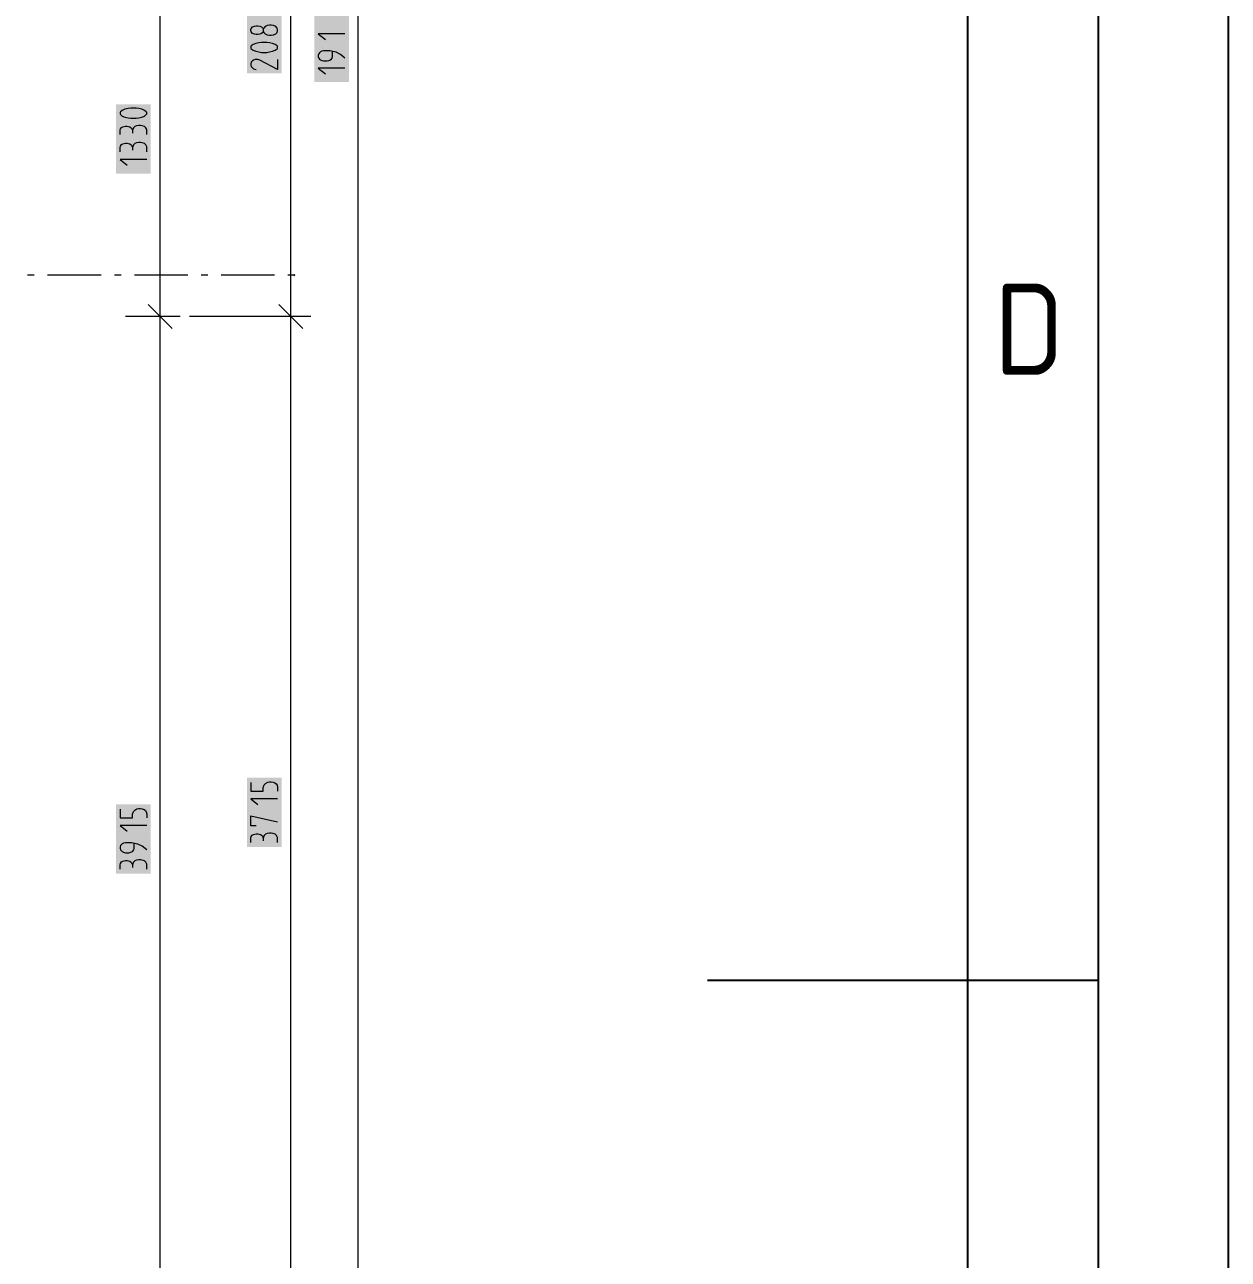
# Model space of a CAD drawing. Header units: millimetres. Extents: x 0 to 594, y 0 to 420.
# Drawn here: x 547.78 to 594, y 199.3 to 246.69 of the extents above; entities that cross this region are included whole.
import ezdxf

# ---------------------------------------------------------------- set-up
doc = ezdxf.new("R2010")
doc.units = ezdxf.units.MM
doc.header["$LTSCALE"] = 8
for name, color, linetype in [('035', 5, 'Continuous'), ('07', 7, 'Continuous'), ('PDF_Koty delkove', 7, 'Continuous'), ('PDF_Osy hlavni', 7, 'Continuous')]:
    doc.layers.add(name, color=color, linetype=linetype)
doc.styles.add('ISO Proportional', font='isocp.shx')

# ---------------------------------------------------------------- blocks, each defined once
blk = doc.blocks.new('IEC_border_a2')
at = {"layer": '035'}
for p, q in [((584, 10), (584, 410)), ((588.983, 210), (584, 210))]:
    blk.add_line(p, q, dxfattribs=at)
blk.add_lwpolyline([(0, 420), (594, 420), (594, 0), (0, 0)], close=True, dxfattribs=at)
at = {"layer": '07'}
blk.add_line((584, 210), (574, 210), dxfattribs=at)
blk.add_lwpolyline([(5, 415), (589, 415), (589, 5), (5, 5)], close=True, dxfattribs=at)
at = {"layer": '035', "style": 'ISO Proportional'}
blk.add_text('D', height=3.5, dxfattribs=at).set_placement((585, 233.254))

msp = doc.modelspace()

# ---------------------------------------------------------------- linework, layer by layer
at = {"layer": 'PDF_Koty delkove', "lineweight": 18}
for points in [[(558.004, 148.214), (558.004, 156.414), (558.004, 197.413), (558.004, 235.492), (558.004, 256.811), (558.004, 294.888), (558.004, 344.089), (558.004, 360.488)], [(552.982, 148.214), (552.982, 153.798), (552.982, 154.296), (552.982, 158.464), (552.982, 158.724), (552.982, 159.063), (552.982, 167.363), (552.982, 167.408), (552.982, 168.714), (552.982, 176.913), (552.982, 184.448), (552.982, 184.955), (552.982, 189.215), (552.982, 189.881), (552.982, 195.363), (552.982, 235.492), (552.982, 249.124), (552.982, 256.811), (552.982, 296.94), (552.982, 307.19), (552.982, 315.39), (552.982, 333.84), (552.982, 344.089)], [(560.592, 148.214), (560.592, 344.089)], [(556.945, 246.426), (556.927, 246.399), (556.876, 246.357), (556.808, 246.33), (556.74, 246.316), (556.671, 246.316), (556.603, 246.33), (556.535, 246.357), (556.483, 246.412), (556.467, 246.454), (556.467, 246.508), (556.483, 246.549), (556.535, 246.604), (556.603, 246.631), (556.671, 246.645), (556.74, 246.645), (556.808, 246.631), (556.876, 246.604), (556.927, 246.563), (556.945, 246.536)], [(557.252, 246.672), (557.183, 246.672), (557.098, 246.658), (557.013, 246.618), (556.962, 246.563), (556.945, 246.536), (556.945, 246.426), (556.962, 246.399)], [(556.962, 246.399), (557.013, 246.343), (557.098, 246.302), (557.183, 246.288), (557.252, 246.288), (557.337, 246.302), (557.423, 246.343), (557.475, 246.399), (557.492, 246.454), (557.492, 246.508), (557.475, 246.563), (557.423, 246.618), (557.337, 246.658), (557.252, 246.672)], [(560.079, 246.343), (559.054, 246.343), (559.327, 246.125)], [(560.079, 245.413), (559.908, 245.55), (559.737, 245.632), (559.498, 245.686), (559.258, 245.686), (559.191, 245.672), (559.139, 245.645), (559.106, 245.618), (559.071, 245.577), (559.054, 245.522), (559.054, 245.468), (559.071, 245.413), (559.106, 245.372), (559.139, 245.345), (559.191, 245.317), (559.258, 245.303), (559.396, 245.303), (559.463, 245.317), (559.532, 245.345), (559.583, 245.413), (559.601, 245.468), (559.601, 245.659)], [(557.492, 245.358), (557.492, 244.974), (556.808, 245.331), (556.74, 245.358), (556.637, 245.358), (556.57, 245.331), (556.518, 245.29), (556.483, 245.249), (556.467, 245.194), (556.467, 245.139), (556.483, 245.084), (556.518, 245.043), (556.57, 245.002), (556.671, 244.974)], [(560.079, 245.029), (559.054, 245.029), (559.327, 244.811)], [(552.059, 243.485), (551.854, 243.485), (551.752, 243.471), (551.632, 243.444), (551.53, 243.403), (551.461, 243.349), (551.445, 243.321), (551.445, 243.267), (551.461, 243.239), (551.53, 243.185), (551.632, 243.144), (551.752, 243.116), (551.854, 243.102), (552.059, 243.102), (552.161, 243.116), (552.281, 243.144)], [(552.281, 243.144), (552.383, 243.185), (552.452, 243.239), (552.47, 243.267), (552.47, 243.321), (552.452, 243.349), (552.383, 243.403), (552.281, 243.444), (552.161, 243.471), (552.059, 243.485)], [(551.445, 242.473), (551.445, 242.637), (551.461, 242.692), (551.496, 242.746), (551.547, 242.774), (551.649, 242.801), (551.717, 242.801), (551.82, 242.774), (551.888, 242.719), (551.922, 242.637), (551.922, 242.528)], [(552.47, 242.473), (552.47, 242.664), (552.435, 242.732), (552.383, 242.787), (552.298, 242.814), (552.23, 242.828), (552.161, 242.828), (552.076, 242.814), (552.008, 242.787), (551.957, 242.732), (551.922, 242.637)], [(551.445, 241.816), (551.445, 241.98), (551.461, 242.035), (551.496, 242.089), (551.547, 242.117), (551.649, 242.144), (551.717, 242.144), (551.82, 242.117), (551.888, 242.062), (551.922, 241.98), (551.922, 241.871)], [(552.47, 241.816), (552.47, 242.007), (552.435, 242.075), (552.383, 242.13), (552.298, 242.157), (552.23, 242.171), (552.161, 242.171), (552.076, 242.157), (552.008, 242.13), (551.957, 242.075), (551.922, 241.98)], [(552.47, 241.514), (551.445, 241.514), (551.717, 241.296)], [(553.443, 235.03), (552.521, 235.953)], [(558.466, 235.03), (557.543, 235.953)], [(552.982, 235.492), (552.623, 235.492), (551.65, 235.492)], [(553.751, 235.492), (552.982, 235.492), (552.213, 235.492)], [(558.004, 235.492), (557.646, 235.492), (554.11, 235.492)], [(558.773, 235.492), (558.004, 235.492), (557.236, 235.492)], [(556.467, 217.603), (556.467, 217.274), (556.945, 217.274), (556.945, 217.411), (556.979, 217.507), (557.031, 217.562), (557.116, 217.616), (557.183, 217.63), (557.252, 217.63)], [(557.252, 217.63), (557.321, 217.616), (557.388, 217.589), (557.44, 217.548), (557.475, 217.494), (557.492, 217.411), (557.492, 217.274)], [(551.445, 216.578), (551.445, 216.249), (551.922, 216.249), (551.922, 216.386), (551.957, 216.482), (552.008, 216.537), (552.093, 216.591), (552.161, 216.605), (552.23, 216.605), (552.298, 216.591), (552.366, 216.564), (552.417, 216.523), (552.452, 216.469), (552.47, 216.386), (552.47, 216.249)], [(557.492, 216.973), (556.467, 216.973), (556.74, 216.754)], [(556.671, 215.932), (556.467, 215.932), (556.467, 216.316), (557.492, 216.097)], [(552.47, 215.948), (551.445, 215.948), (551.717, 215.729)], [(557.492, 215.303), (557.492, 215.495), (557.457, 215.563), (557.406, 215.618), (557.321, 215.645), (557.252, 215.659), (557.183, 215.659), (557.098, 215.645), (557.031, 215.618), (556.979, 215.563), (556.945, 215.467)], [(552.47, 215.017), (552.298, 215.155), (552.127, 215.237), (551.888, 215.291), (551.649, 215.291), (551.581, 215.277), (551.53, 215.25), (551.496, 215.223), (551.461, 215.182), (551.445, 215.127), (551.445, 215.072), (551.461, 215.017), (551.496, 214.976), (551.53, 214.949), (551.581, 214.921), (551.649, 214.907), (551.786, 214.907), (551.854, 214.921), (551.922, 214.949), (551.973, 215.017), (551.991, 215.072), (551.991, 215.264)], [(556.467, 215.303), (556.467, 215.467), (556.483, 215.522), (556.518, 215.577), (556.57, 215.605), (556.671, 215.632), (556.74, 215.632), (556.842, 215.605), (556.911, 215.55), (556.945, 215.467), (556.945, 215.358)], [(551.445, 214.278), (551.445, 214.442), (551.461, 214.497), (551.496, 214.552), (551.547, 214.58), (551.649, 214.607), (551.717, 214.607), (551.82, 214.58), (551.888, 214.525), (551.922, 214.442), (551.922, 214.333)], [(552.298, 214.62), (552.23, 214.634), (552.161, 214.634), (552.076, 214.62), (552.008, 214.593), (551.957, 214.538), (551.922, 214.442)], [(552.47, 214.278), (552.47, 214.47), (552.435, 214.538), (552.383, 214.593), (552.298, 214.62)]]:
    msp.add_lwpolyline(points, dxfattribs=at)
msp.add_lwpolyline([(557.081, 246.015), (556.876, 246.015), (556.774, 246.001), (556.655, 245.974), (556.552, 245.933), (556.483, 245.879), (556.467, 245.851), (556.467, 245.796), (556.483, 245.769), (556.552, 245.714), (556.655, 245.673), (556.774, 245.645), (556.876, 245.631), (557.081, 245.631), (557.183, 245.645), (557.303, 245.673), (557.406, 245.714), (557.475, 245.769), (557.492, 245.796), (557.492, 245.851), (557.475, 245.879), (557.406, 245.933), (557.303, 245.974), (557.183, 246.001)], close=True, dxfattribs=at)
at = {"layer": 'PDF_Koty delkove', "color": 7, "lineweight": 18, "true_color": 0xffffff, "transparency": 33554559}
for points in [[(557.646, 244.821), (557.646, 247.483), (556.313, 244.821), (556.313, 247.483)], [(560.233, 244.492), (560.233, 247.811), (558.901, 244.492), (558.901, 247.811)], [(552.623, 240.977), (552.623, 243.639), (551.291, 240.977), (551.291, 243.639)], [(557.646, 215.122), (557.646, 217.783), (556.313, 215.122), (556.313, 217.783)], [(552.623, 214.097), (552.623, 216.758), (551.291, 214.097), (551.291, 216.758)]]:
    msp.add_solid(points, dxfattribs=at)
at = {"layer": 'PDF_Osy hlavni', "lineweight": 18}
for points in [[(548.152, 237.08), (547.896, 237.08)], [(550.714, 237.08), (548.664, 237.08)], [(551.483, 237.08), (551.227, 237.08)], [(554.045, 237.08), (551.995, 237.08)], [(554.814, 237.08), (554.558, 237.08)], [(557.377, 237.08), (555.327, 237.08)], [(558.133, 237.08), (557.889, 237.08)]]:
    msp.add_lwpolyline(points, dxfattribs=at)
at = {"layer": 'PDF_Osy hlavni', "lineweight": 18, "transparency": 33554559}
msp.add_solid([(558.179, 237.08), (558.133, 237.034), (558.133, 237.127), (558.087, 237.08)], dxfattribs=at)

# ---------------------------------------------------------------- block references
msp.add_blockref('IEC_border_a2', (0, 0))

doc.saveas('drawing.dxf')
